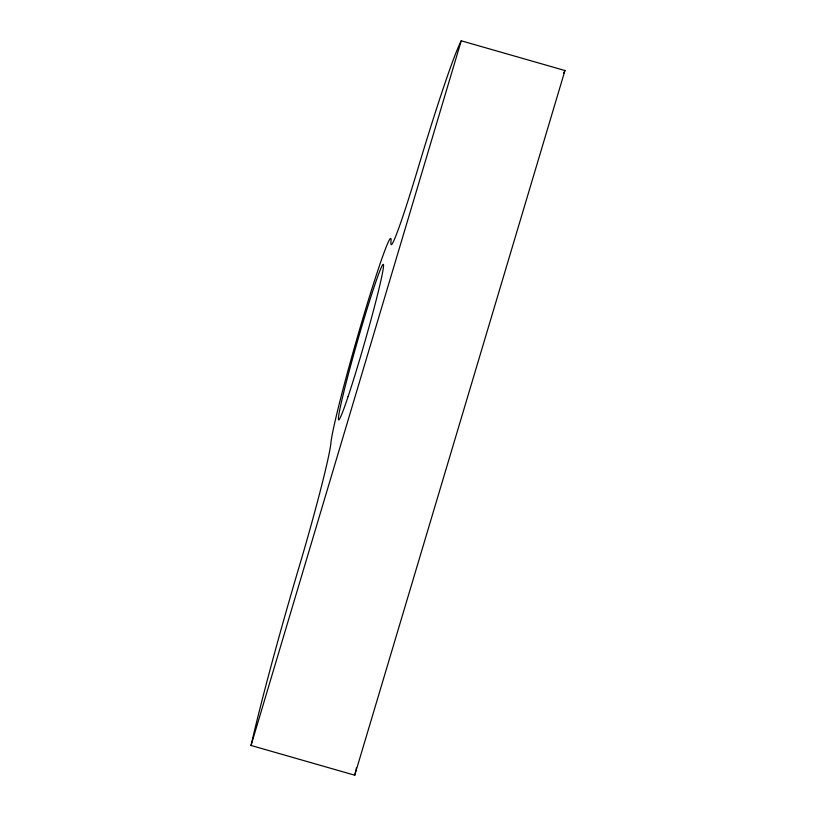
<?xml version="1.0" encoding="UTF-8"?>
<svg xmlns="http://www.w3.org/2000/svg" width="816" height="816" viewBox="0 0 816 816"><rect width="100%" height="100%" fill="white"/><g stroke="black" fill="none" stroke-linecap="round" stroke-linejoin="round"><path stroke-width="1.22" d="M251.032 745.467L461.244 40.8L564.968 70.533L354.756 775.2L251.032 745.467A189.016 8.466 -74 0 1 298.483 568.997A108.008 4.835 -74 0 0 330.919 442.864A108.008 4.835 -74 0 1 363.365 316.73A108.008 4.835 -74 0 1 390.986 241.526A108.008 4.835 -74 0 0 418.608 166.331A189.016 8.466 -74 0 1 461.244 40.8M563.601 73.307A189.016 8.466 -74 0 1 564.968 70.533M354.756 775.2A189.016 8.466 -74 0 1 356.419 767.999M348.126 396.484A81.008 3.631 -74 0 0 383.479 266.699A81.008 3.631 -74 0 0 351.257 363.406A81.008 3.631 -74 0 0 348.126 396.484"/></g></svg>
